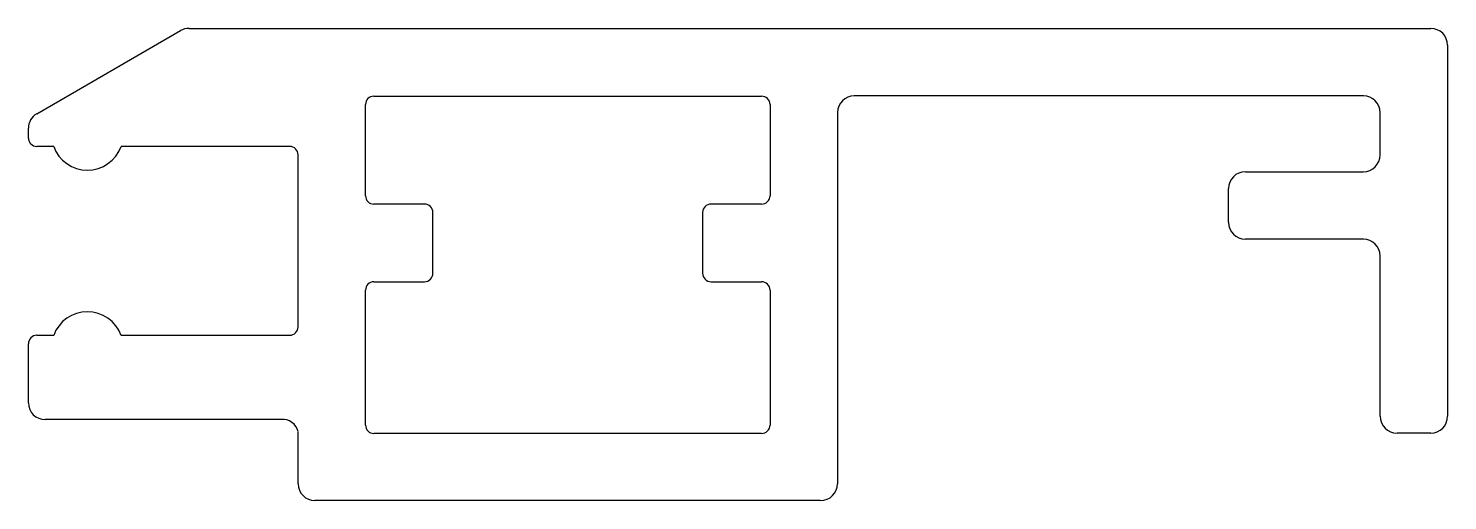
# Model space of a CAD drawing. Extents: x 1868.6 to 1910.7, y 1943.8 to 1957.8.
import ezdxf

# ---------------------------------------------------------------- set-up
doc = ezdxf.new("R2010")
doc.units = 0
doc.layers.get('0').update_dxf_attribs({"linetype": 'CONTINUOUS'})

msp = doc.modelspace()

# ---------------------------------------------------------------- linework, layer by layer
for p, q in [((1868.881, 1955.278), (1873.146, 1957.741)), ((1873.396, 1957.808), (1910.231, 1957.808)), ((1910.731, 1957.308), (1910.731, 1946.308)), ((1878.631, 1952.848), (1878.631, 1955.548)), ((1878.881, 1955.798), (1890.381, 1955.798)), ((1890.631, 1955.548), (1890.631, 1952.848)), ((1908.231, 1955.808), (1893.131, 1955.808)), ((1892.631, 1955.308), (1892.631, 1944.308)), ((1908.731, 1954.058), (1908.731, 1955.308)), ((1868.631, 1954.558), (1868.631, 1954.845)), ((1869.381, 1954.308), (1868.881, 1954.308)), ((1876.381, 1954.308), (1871.381, 1954.308)), ((1876.631, 1948.958), (1876.631, 1954.058)), ((1904.731, 1953.558), (1908.231, 1953.558)), ((1904.231, 1952.058), (1904.231, 1953.058)), ((1880.381, 1952.598), (1878.881, 1952.598)), ((1890.381, 1952.598), (1888.881, 1952.598)), ((1880.631, 1950.548), (1880.631, 1952.348)), ((1888.631, 1952.348), (1888.631, 1950.548)), ((1908.231, 1951.558), (1904.731, 1951.558)), ((1908.731, 1946.308), (1908.731, 1951.058)), ((1878.881, 1950.298), (1880.381, 1950.298)), ((1888.881, 1950.298), (1890.381, 1950.298)), ((1878.631, 1946.048), (1878.631, 1950.048)), ((1890.631, 1950.048), (1890.631, 1946.048)), ((1868.631, 1946.708), (1868.631, 1948.458)), ((1868.881, 1948.708), (1869.381, 1948.708)), ((1871.381, 1948.708), (1876.381, 1948.708)), ((1876.131, 1946.208), (1869.131, 1946.208)), ((1876.631, 1944.308), (1876.631, 1945.851)), ((1890.381, 1945.798), (1878.881, 1945.798)), ((1910.231, 1945.808), (1909.231, 1945.808)), ((1892.131, 1943.808), (1877.131, 1943.808))]:
    msp.add_line(p, q)
for centre, radius, start, end in [((1873.396, 1957.308), 0.5, 89.9974, 120.0081), ((1910.231, 1957.308), 0.5, 0.0013, 89.9987), ((1878.881, 1955.548), 0.25, 90.0013, 179.9987), ((1890.381, 1955.548), 0.25, 0.0013, 89.9987), ((1893.131, 1955.308), 0.5, 90.0013, 179.9987), ((1908.231, 1955.308), 0.5, 0.0013, 89.9987), ((1869.131, 1954.845), 0.5, 120.0064, 179.9959), ((1868.881, 1954.558), 0.25, 180.0013, 269.9987), ((1870.381, 1954.668), 1.063, 199.8149, 340.1851), ((1876.381, 1954.058), 0.25, 0.0013, 89.9987), ((1908.231, 1954.058), 0.5, 270.0013, 359.9987), ((1904.731, 1953.058), 0.5, 90.0013, 179.9987), ((1878.881, 1952.848), 0.25, 180.0013, 269.9987), ((1880.381, 1952.348), 0.25, 0.0013, 89.9987), ((1888.881, 1952.348), 0.25, 90.0013, 179.9987), ((1890.381, 1952.848), 0.25, 270.0013, 359.9987), ((1904.731, 1952.058), 0.5, 180.0013, 269.9987), ((1908.231, 1951.058), 0.5, 0.0013, 89.9987), ((1880.381, 1950.548), 0.25, 270.0013, 359.9987), ((1888.881, 1950.548), 0.25, 180.0013, 269.9987), ((1878.881, 1950.048), 0.25, 90.0013, 179.9987), ((1890.381, 1950.048), 0.25, 0.0013, 89.9987), ((1870.381, 1948.343), 1.064, 20.016, 159.984), ((1876.381, 1948.958), 0.25, 270.0013, 359.9987), ((1868.881, 1948.458), 0.25, 90.0013, 179.9987), ((1869.131, 1946.708), 0.5, 180.0013, 269.9987), ((1909.231, 1946.308), 0.5, 180.0013, 269.9987), ((1910.231, 1946.308), 0.5, 270.0013, 359.9987), ((1876.188, 1945.76), 0.452, 11.7166, 97.3353), ((1878.881, 1946.048), 0.25, 180.0013, 269.9987), ((1890.381, 1946.048), 0.25, 270.0013, 359.9987), ((1877.131, 1944.308), 0.5, 180, 270), ((1892.131, 1944.308), 0.5, 270.0013, 359.9987)]:
    msp.add_arc(centre, radius, start, end)

doc.saveas('drawing.dxf')
